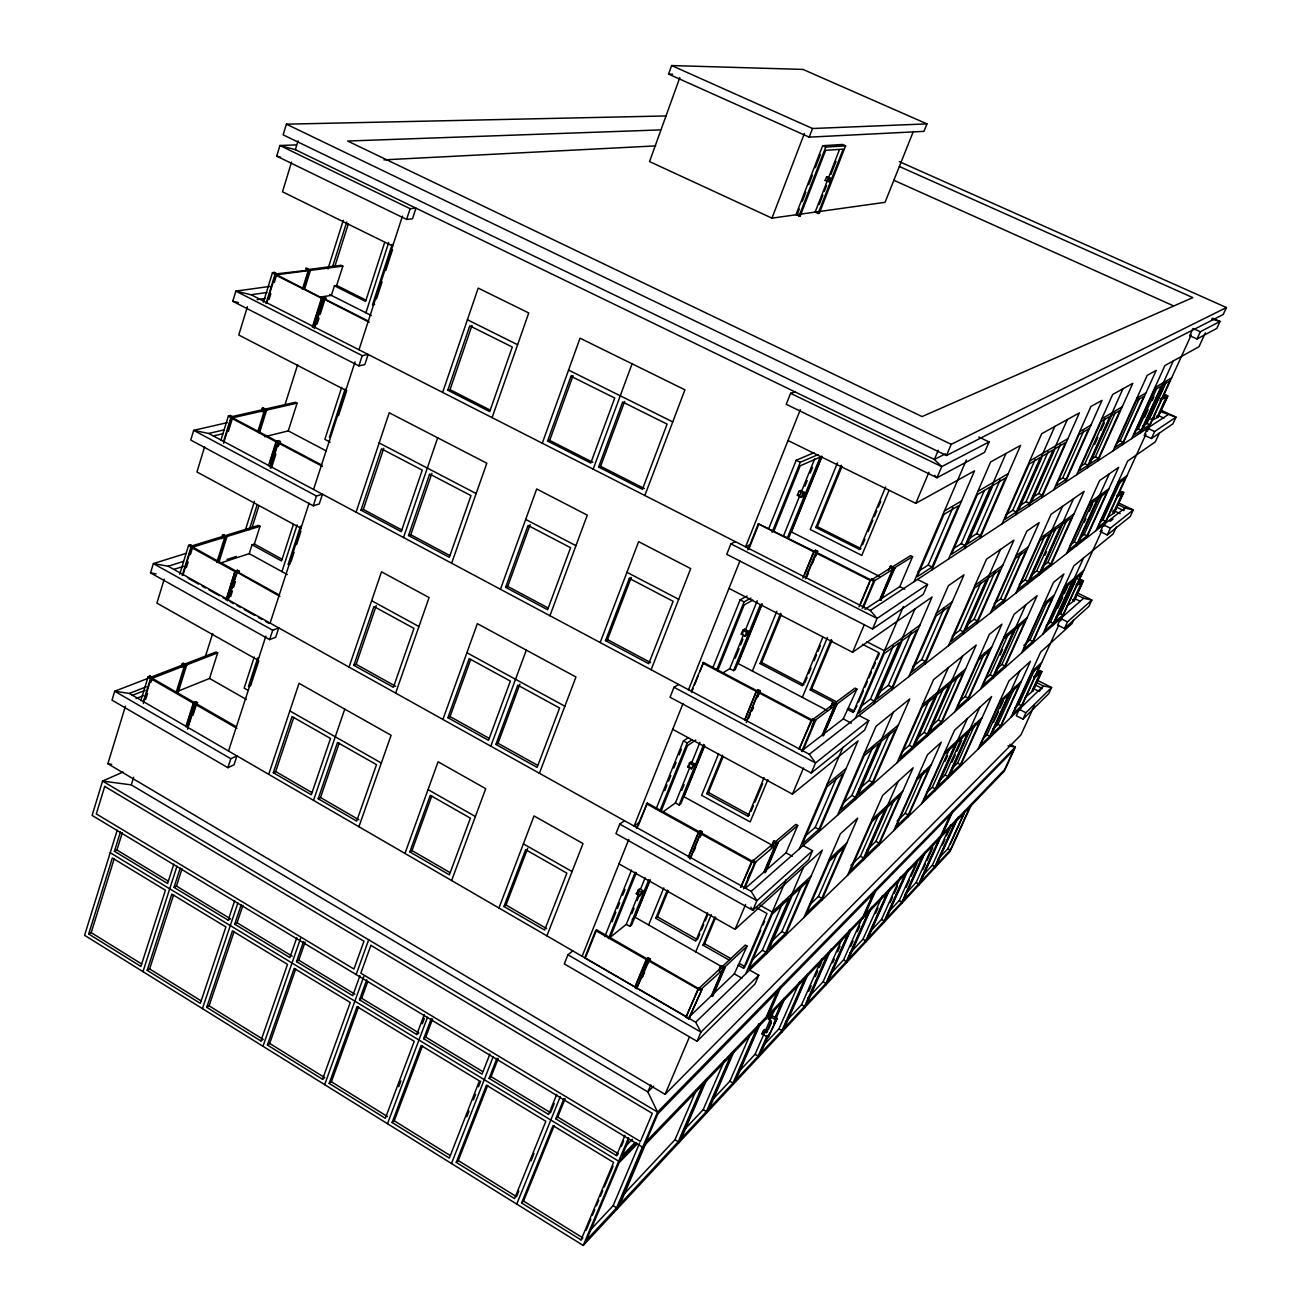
<?xml version="1.0" encoding="UTF-8"?>
<svg xmlns="http://www.w3.org/2000/svg" width="1311" height="1311" viewBox="0 0 1311 1311"><rect width="100%" height="100%" fill="white"/><g stroke="black" fill="none" stroke-linecap="round" stroke-linejoin="round"><path stroke-width="1.5" d="M747.86 549.883L758.282 523.81L813.918 551.931L815.573 550.21L817.654 551.259L815.426 556.667M815.295 556.225L817.654 551.259L815.999 552.98L870.422 580.511L871.635 578.97L874.798 580.576L863.343 607.649M624.511 820.735L619.742 824.095L615.957 833.616L752.809 910.293L756.889 900.69L751.17 891.365L168.169 566.237L153.354 563.583L272.704 630.247L278.751 627.903L275.703 637.228L269.64 639.621L150.536 572.891L153.354 563.583L186.457 553.242M735.356 541.656L730.899 543.836L726.736 554.307L872.585 629.001L877.075 618.448L870.324 610.467L251.056 294.746L235.849 291.124L362.213 355.642L368.145 354.445L364.802 364.638L358.886 365.884L232.768 301.284L235.849 291.124L270 286.388M794.876 391.825L790.599 393.3L786.223 404.296L937.004 477.745L941.724 466.634L934.382 459.456L295.352 149.683L279.931 145.505L410.13 208.695L415.964 208.154L412.473 218.822L406.623 219.412L276.703 156.14L279.931 145.505L296.22 144.898M666.332 115.942L286.388 124.168L283.16 134.853L946.476 455.507L1223.212 314.509L1226.424 307.544L899.346 161.614M1034.576 705.171L1020.925 734.947L665.087 1094.341L107.863 763.756L125.446 706.154M164.219 579.183L156.91 603.126L258.054 660.203M204.582 446.985L196.945 471.976L300.956 528.251M247.402 306.741L238.766 335.01L345.809 390.334M291.55 162.122L282.488 191.799L392.726 246.042M295.352 149.683L298.056 140.834M140.818 700.598L148.159 676.722L150.077 675.984L152.518 677.394L151.076 682.097M179.722 574.136L188.571 545.376L190.472 544.786L192.979 546.179L190.406 554.537M220.904 440.267L228.409 415.898L230.294 415.472L232.866 416.832L228.409 431.335M263.38 302.185L272.475 272.655L274.327 272.409L276.998 273.753L274.343 282.357M143.26 702.008L150.618 678.131L152.518 677.394M182.229 575.529L191.095 546.769L192.979 546.179M223.476 441.643L230.998 417.259L232.866 416.832M266.035 303.546L275.13 273.999L310.576 269.935L304.578 289.092M143.358 703.515L150.978 678.787L148.159 676.722M182.852 575.332L191.439 547.506L188.571 545.376M223.575 443.249L231.326 418.094L228.409 415.898M266.674 303.398L275.441 274.933L272.475 272.655M145.8 699.205L147.553 693.503M186.408 567.499L188.128 561.944M269.083 299.416L270.836 293.73M117.203 830.224L84.576 935.317L583.231 1245.45L950 851.576L971.893 803.528M123.087 771.999L102.569 781.077L92.098 815.409L642.652 1147.24L657.565 1112.089L647.847 1091.916L131.28 784.879L133.656 777.226M88.689 933.989L112.336 857.968L165.432 890.218L140.883 966.42L88.689 933.989L91.196 932.629L114.237 858.672M173.822 864.178L167.595 883.499L114.418 851.265L120.415 831.993M114.418 851.265L116.925 850.036L122.333 832.714M181.147 667.365L182.344 663.513L186.768 664.874L178.312 691.847L177.1 692.339L176.297 691.88L184.474 665.775L186.768 664.874M221.379 538.674L222.559 534.921L227.049 536.363L218.822 562.616M182.36 666.906L183.556 663.055L184.081 664.382L216.102 651.977L217.675 652.862L209.547 678.442L177.526 691.389L178.312 691.847M262.118 411.933L263.347 408.016L266.739 409.802L259.381 433.253M216.823 562.485L224.738 537.199L260.02 526.285L254.35 544.049L252.056 544.786L249.237 553.652L221.166 562.829M257.874 431.385L264.396 410.572L265.543 410.081L262.151 408.295L264.396 410.572L231.326 418.094L276.523 442.053L277.735 441.741L230.851 416.898L230.294 415.472M302.399 289.19L308.216 270.64L275.441 274.933L321.998 298.449L312.952 326.996M177.1 692.339L185.687 665.3L182.344 663.513L184.474 665.775L150.978 678.787L193.749 703.433L195.88 701.762L197.535 702.712L195.405 704.384L187.539 729.178M218.019 562.108L225.853 536.74M258.644 432.073L265.543 410.081M303.382 289.256L309.396 270.099L305.905 268.345L306.463 269.771M205.286 656.811L212.644 633.524M245.468 529.759L254.465 501.277M284.929 404.935L297.679 364.605M327.93 268.919L343.302 220.281M185.834 726.72L193.405 702.794L195.88 701.762M225.967 599.946L235.095 571.104L237.57 570.269L239.274 571.203L237.127 572.76L227.655 600.88L236.799 572.038L239.274 571.203M268.476 465.684L276.211 441.233L278.653 440.611L280.407 441.545L278.26 446.543M312.329 327.16L321.719 297.515L324.128 297.138L325.931 298.056L323.801 299.35L314.755 327.914M186.49 726.327L193.143 705.334M269.755 463.389L275.9 443.987M249.237 529.775L257.12 504.899M332.552 266.772L346.743 222.001M187.473 727.687L195.06 703.745L197.535 702.712M270.213 466.601L277.965 442.151L280.407 441.545M314.132 328.078L323.522 298.433L325.931 298.056M270.279 468.207L278.276 442.971L276.211 441.233L276.523 442.053M252.154 527.153L258.824 506.128M334.813 266.477L348.382 223.722M193.012 715.298L196.027 705.777M230.687 596.505L232.457 590.933M233.637 587.213L235.406 581.642M271.492 467.88L275.802 454.294M317.164 323.899L318.983 318.196M320.179 314.394L324.407 301.071M264.593 436.727L288.273 430.893L297.105 403.149L295.434 402.28L263.888 409.409L263.347 408.016L262.151 408.295M365.966 300.137L336.681 285.437L334.436 285.765L331.372 295.385L319.638 297.171M336.681 285.437L342.843 266.117L341.139 265.264L309.625 269.361M142.981 971.648L176.985 866.26M147.176 970.32L171.823 894.102L225.902 926.959L200.337 1003.357L147.176 970.32L149.618 968.911L173.658 894.692M174.002 887.383L176.444 886.072L230.539 918.847L228.163 920.207L174.002 887.383L180.246 868.046M176.444 886.072L182.065 868.701M293.369 524.515L281.57 560.944L252.056 544.786M384.565 242.797L365.589 301.415L334.436 285.765M254.252 656.991L244.157 688.111L247.648 690.11M281.947 571.612L297.105 524.892M341.712 387.351L324.849 439.349L330.143 442.135M365.9 312.788L388.711 242.486M257.743 657.893L248.451 686.522L250.712 685.555L258.775 660.793M300.563 526.137L288.092 564.517L290.337 563.746M329.405 437.415L345.104 389.072M392.153 244.338L372.471 304.873L374.684 304.513M228.524 751.006L265.887 636.114M270.115 623.086L309.134 503.08M313.558 489.462L355.052 361.869M358.985 349.775L402.444 216.118M290.96 561.829L294.09 552.242M296.581 544.589L300.94 531.184M338.533 415.603L346.71 390.498M376.519 298.842L382.058 281.849M385.745 270.508L392.497 249.745M227.885 767.705L230.818 758.741L236.914 755.89L233.997 764.821L227.885 767.705L112.009 700.14L114.712 691.225L182.868 664.857M269.64 639.621L272.704 630.247M313.263 505.8L316.459 496.017L322.457 494.214L319.261 503.965L313.263 505.8L190.75 440.054L193.684 430.352L227.327 422.617M358.886 365.884L362.213 355.642M406.623 219.412L410.13 208.695M268.706 774.342L299.039 683.326L391.104 735.274L358.919 826.717M356.084 512.175L389.22 412.768L486.823 463.225L451.639 563.222M273.294 772.72L292.058 716.56L330.536 738.47L311.297 794.761L273.294 772.72L275.687 771.556L293.779 717.412M361 510.192L381.485 448.837L422.24 470.141L401.232 531.643L361 510.192L363.327 509.438L401.74 529.923M363.327 509.438L383.795 448.198M228.163 920.207L234.653 900.837M202.435 1008.618L237.881 902.951M206.728 1007.34L232.424 930.908L287.502 964.372L260.873 1040.967L206.728 1007.34L209.104 1005.832L234.145 931.433M296.794 937.66L289.862 957.604L234.685 924.173L241.208 904.787M234.685 924.173L237.045 922.78L242.912 905.377M349.037 667.102L381.501 571.825L429.09 597.554L395.643 693.093M442.643 392.431L478.204 288.092L528.743 312.968L492.084 417.635M353.855 665.316L373.93 606.518L413.965 628.395L393.382 687.325L353.855 665.316L356.15 664.3L376.224 605.6M447.788 390.219L469.78 325.849L512.29 347.022L489.724 411.572L447.788 390.219L450.034 389.678L490.085 410.064M450.034 389.678L471.993 325.423M313.509 800.349L344.76 709.12M403.526 537.526L437.677 437.808M318.18 798.76L337.517 742.452L376.503 764.674L356.69 821.096L318.18 798.76L320.507 797.53L339.172 743.19M408.524 535.543L429.647 474.008L470.977 495.624L449.329 557.306L408.524 535.543L410.785 534.741L449.755 555.52M410.785 534.741L431.876 473.32M262.987 1046.276L300.563 938.447M267.395 1045.014L294.156 968.403L350.266 1002.489L322.522 1079.281L267.395 1045.014L269.689 1043.441L295.762 968.845M359.951 975.712L352.725 995.704L296.515 961.635L303.48 941.691M296.515 961.635L298.793 960.193L305.119 942.068M668.577 74.088L671.642 65.55L802.971 69.417L926.959 123.889L923.96 131.362L809.198 137.147L668.577 74.088L672.625 74.186M442.905 719.444L477.351 623.659L575.955 677L539.411 773.277M542.262 443.216L580.036 338.189L684.932 389.809L644.815 495.509M447.887 717.691L469.191 658.597L510.372 681.097L488.528 740.338L447.887 717.691L450.066 716.576L470.665 659.466M547.605 441.037L570.957 376.241L573.022 375.716L549.686 440.398L547.605 441.037L590.786 463.029L614.728 398.052L570.957 376.241M356.15 974.565L368.686 939.79M679.835 77.595L649.535 161.581L771.966 218.15L795.941 214.791L800.202 216.02L825.635 150.323L843.202 149.143L818.113 213.48L815.147 212.103L797.17 214.627L799.349 208.99M404.952 853.445L438.087 761.789L485.725 788.681L451.623 880.533M500.441 589.278L536.691 488.987L587.279 515.141L549.932 615.728M324.653 1084.639L363.803 976.531M409.802 851.888L430.287 795.318L470.37 818.162L449.378 874.83L409.802 851.888L411.998 850.56L431.778 795.957M505.62 587.344L528.038 525.449L570.58 547.703L547.605 609.73L505.62 587.344L507.734 586.427L530.136 524.646M329.176 1083.41L357.034 1006.602L414.227 1041.327L385.336 1118.316L329.176 1083.41L331.388 1081.755L358.542 1006.979M359.493 999.818L361.689 998.277L418.897 1032.937L416.783 1034.543L359.493 999.818L366.752 979.809M361.689 998.277L367.621 981.939M490.822 746.172L526.301 650.141M593.162 469.158L632.082 363.803M495.902 744.435L517.845 685.178L559.6 708.022L537.117 767.394L495.902 744.435L498 743.271L519.926 684.113M598.619 467.011L622.676 402.018L667.102 424.141L642.423 489.314L598.619 467.011L600.618 466.306L644.356 488.561M600.618 466.306L624.659 401.428M416.783 1034.543L424.305 1014.485M398.741 1086.59L400.855 1080.969M422.306 1023.825L424.354 1018.368M387.482 1123.707L427.517 1017.238M392.104 1122.511L421.126 1045.523L479.4 1080.919L449.345 1158.072L392.104 1122.511L394.234 1120.79L422.519 1045.768M489.888 1054.011L482.055 1074.119L423.682 1038.722L431.237 1018.663M423.682 1038.722L425.78 1037.116L432.646 1018.893M498.934 907.999L534.036 815.934L583.034 843.579L546.9 935.841M600.159 642.537L638.621 541.672L690.717 568.597L651.108 669.757M503.948 906.491L525.662 849.675L566.876 873.159L544.639 930.073L503.948 906.491L506.013 905.032L527.694 848.315M605.535 640.637L629.313 578.397L631.246 577.479L607.485 639.621L605.535 640.637L648.748 663.694L673.133 601.307L629.313 578.397M771.966 218.15L804.413 133.427M809.198 137.147L812.509 128.511L926.959 123.889M795.941 214.791L822.652 145.685L842.596 144.472L845.611 145.816L819.293 213.316L818.113 213.48M802.25 201.484L805.872 192.111M808.772 184.605L812.41 175.215M815.311 167.71L820.391 154.567M798.989 216.2L825.733 147.078L845.611 145.816M825.274 180.344L826.52 177.116L827.683 177.001L830.699 178.362L829.437 181.59L825.274 180.344L829.437 181.59M815.147 212.103L839.433 149.683M819.228 204.45L822.882 195.077M824.34 191.324L826.536 185.703M830.912 174.461L836.025 161.335M828.273 181.721L829.535 178.493L830.699 178.362M466.782 1116.808L468.977 1111.171M473.369 1099.896L475.565 1094.259M478.499 1086.737L480.695 1081.1M451.492 1163.529L493.165 1056.797M456.244 1162.365L486.43 1085.197L545.851 1121.282L514.567 1198.598L456.244 1162.365L458.276 1160.546L487.708 1085.361M556.765 1094.292L548.604 1114.448L489.101 1078.379L496.967 1058.272M489.101 1078.379L491.117 1076.675L498.262 1058.419M572.809 950.885L567.909 954.769L564.304 963.88L697.026 1041.278L755.038 983.938L758.79 975.253L749.63 970.042M678.639 684.457L674.001 687.259L670.052 697.239L811.263 773.015L864.654 730.08L868.751 720.591L859.033 715.495M582.117 956.293L628.788 839.351M683.064 703.401L634.098 826.077L638.785 822.718M688.521 689.75L739.928 560.944M800.316 409.704L745.566 546.867L749.941 544.688M913.062 132.182L885.04 202.32L816.311 211.94M648.453 962.553L650.01 958.783L648.109 957.702L647.29 959.013L596.603 929.843L595.653 930.597L584.755 957.849L633.41 986.085M636.507 828.388L647.306 803.037L699.5 831.928L700.336 830.633L702.286 831.698L700.008 837.237M691.438 691.028L703.515 662.497L757.397 691.012L758.25 689.717L760.249 690.782L758.004 696.239M585.722 957.079L596.603 929.843M638.211 825.799L647.306 803.037M691.585 692.339L693.077 688.603M694.568 684.866L698.304 675.542M699.795 671.822L703.515 662.497M748.86 549.112L758.413 525.219M604.813 936.529L631.509 870.111M656.123 808.871L683.424 740.912L688.439 737.569M712.791 667.84L740.109 599.848L747.008 596.03M768.836 528.333L796.187 460.276L814.049 452.672M612.024 921.748L615.842 912.243M617.366 908.457L619.661 902.755M622.709 895.167L625.003 889.464M664.726 790.631L667.004 784.978M668.512 781.225L670.79 775.571M673.821 768.033L676.083 762.379M679.114 754.857L681.392 749.204M608.484 938.643L635.229 872.208M659.892 810.952L687.259 742.993L692.257 739.633M716.675 669.905L744.058 601.896L750.941 598.062M772.097 532.266L800.267 462.291L818.048 454.638M610.336 937.136L636.343 872.585M660.924 811.558L687.488 745.631L695.78 740.043M717.641 670.757L744.156 604.961L752.809 600.094M773.736 531.512L800.218 465.782L820.178 457.113L787.387 537.952L783.47 535.986L814.655 458.916M636.277 893.709L639.489 888.776L643.111 890.824L639.899 895.757L636.277 893.709L638.047 892.316M687.603 766.771L690.815 761.871L694.551 763.903L691.323 768.803L687.603 766.771L689.324 765.575M741.239 634.114L742.813 630.23L744.468 629.247L748.302 631.263L746.729 635.13L745.074 636.114L741.239 634.114L742.895 633.131M797.35 495.296L799.005 491.232L800.595 490.494L804.561 492.477L802.906 496.525L801.316 497.279L797.35 495.296L798.956 494.558M743.419 631.836L744.468 629.247M609.664 937.742L626.297 924.337L639.112 892.66M640.62 888.94L645.143 877.764M662.825 812.05L675.427 802.938L689.996 766.951M691.52 763.166L699.959 742.337M723.23 672.707L729.785 668.626L743.534 634.688M745.058 630.919L757.266 600.733M518.812 1191.06L516.518 1196.714L458.276 1160.546M531.004 1160.923L534.052 1153.385M554.242 1103.534L550.538 1112.678L491.117 1076.675M631.82 913.62L634.082 908.064M637.097 900.624L639.342 895.052M681.736 790.353L684.047 784.683M735.274 658.171L739.093 648.732M740.617 644.963L742.911 639.309M804.905 486.184L807.199 480.531M810.247 473.009L812.541 467.355M639.899 895.757L643.111 890.824M691.323 768.803L694.551 763.903M745.074 636.114L746.647 632.23L748.302 631.263M801.316 497.279L802.971 493.215L804.561 492.477M516.731 1204.088L560.338 1096.537M626.297 924.337L629.886 926.385L648.765 879.812M675.427 802.938L679.114 804.97L703.696 744.353M729.785 668.626L733.586 670.642L760.364 604.617M649.732 880.386L631.64 924.96L629.886 926.385M704.613 745.123L680.835 803.725L679.114 804.97M762.035 603.568L735.242 669.593L733.586 670.642M821.85 456.113L788.993 537.149L787.387 537.952M632.279 919.503L635.098 917.241L650.256 879.845M704.531 746.123L683.981 796.744L773.408 845.89M761.822 604.928L738.044 663.497L827.126 710.431M821.882 456.884L791.434 531.955L879.763 576.512M521.598 1202.974L553.013 1125.625L613.597 1162.415L581.052 1239.911L521.598 1202.974L523.548 1201.073L554.16 1125.723M555.782 1118.807L557.699 1117.021L618.284 1153.713L616.465 1155.581L555.782 1118.807L563.976 1098.634M557.699 1117.021L565.139 1098.716M648.634 924.976L663.792 887.891M718.608 753.759L701.614 795.335L750.154 821.931L767.885 779.603M752.399 671.068L776.833 611.287M837.467 462.914L810.264 529.497L861.802 555.405L888.989 490.478M707.563 912.817L695.748 941.069L655.762 918.306L667.315 890.12M706.793 793.712L708.448 792.5L749.548 814.983L747.942 816.245L706.793 793.712L722.574 755.152M822.734 637.375L802.479 685.833L760.069 663.563L780.635 613.351M815.803 527.481L817.327 526.694L860.966 548.604L859.508 549.44L815.803 527.481L841.285 465.225M655.762 918.306L657.483 916.897L668.249 890.628M708.448 792.5L723.197 756.496M760.069 663.563L761.675 662.547L781.454 614.285M817.327 526.694L842.023 466.421M688.717 855.968L698.566 831.993L700.336 830.633M744.566 720.001L756.529 690.864L758.25 689.717M802.84 578.135L813.934 551.112M635.147 987.101L647.29 959.013M688.357 857.591L697.878 834.386M745.025 719.657L756.529 690.864L758.561 692.634L746.254 722.59M804.823 574.071L813.164 553.783M636.572 988.592L648.175 960.357L650.01 958.783L636.572 988.592L634.688 987.511L646.29 959.275L648.109 957.702M689.897 858.902L700.516 833.075L702.286 831.698L699.976 836.565M746.565 721.066L758.545 691.929L760.249 690.782L757.102 697.681M805.642 577.381L816.016 552.16L758.282 523.81M690.291 858.672L700.566 833.681L698.616 832.616L699.5 831.928M805.364 578.823L816.802 552.537L873.65 581.297L894.921 568.04L890.808 565.975L888.481 570.154M642.439 976.466L643.93 972.828M694.125 850.823L695.584 847.267M748.647 718.248L750.187 714.511M751.727 710.775L753.268 707.039M806.953 576.496L808.461 572.809M812.263 563.599L813.77 559.912M642.275 977.58L644.602 971.943M752.022 710.791L753.514 707.153M747.942 816.245L764.1 777.603M859.508 549.44L885.597 487.004M699.763 933.973L697.403 939.61L657.483 916.897M701.336 930.204L703.696 924.566M705.269 920.814L707.629 915.16M751.072 811.296L753.383 805.79M754.923 802.119L762.609 783.749M804.79 682.9L807.117 677.328M808.674 673.608L811.017 668.02M814.131 660.58L816.458 654.992M818.015 651.272L820.358 645.7M862.54 544.819L864.916 539.149M868.079 531.594L872.815 520.27M874.388 516.501L876.764 510.831M878.337 507.046L880.713 501.392M695.731 951.835L711.299 914.685M802.332 697.37L827.438 637.425M729.211 960.111L703.007 945.198L714.872 916.946M836.565 703.745L810.165 689.881L831.289 639.522M703.007 945.198L704.646 943.723L715.708 917.389M810.165 689.881L811.689 688.799L832.01 640.407M616.465 1155.581L624.954 1135.375M586.083 1230.373L590.835 1219.05M592.425 1215.281L594.801 1209.611M596.39 1205.841L598.766 1200.171M600.356 1196.402L602.732 1190.749M604.322 1186.963L613.04 1166.216M621.365 1146.371L623.675 1140.881M583.231 1245.45L628.592 1137.653M650.813 1084.869L647.847 1091.916L653.648 1086.163M628.887 1139.423L621.938 1155.925L634.606 1142.897M740.682 887.236L752.875 860.278L755.841 861.917L744.91 887.776M798.989 749.073L812.541 718.952L815.606 720.575L802.496 751.58L801.48 751.039L822.112 735.176L834.583 705.81L836.762 704.794L832.78 702.696L830.486 706.826M859.033 606.796L870.471 579.691M741.059 886.99L751.613 861.36L754.579 862.999L777.98 843.022L774.113 840.892L771.015 847.004M799.431 748.712L811.329 719.854L814.393 721.476L815.606 720.575L814.147 721.034L811.771 726.671M860.262 604.568L869.635 582.363M699.091 987.691L685.833 1017.205L688.701 1018.86L701.975 989.346L699.091 987.691L698.697 988.609L649.174 960.094M752.875 860.278L752.465 861.229L701.451 833.009L700.566 833.681L751.629 861.95L773.883 843.055L775.817 844.104L763.92 872.11L745.451 888.235M812.541 718.952L812.115 719.952L759.413 692.077L758.561 692.634L811.312 720.558L832.583 704.761L834.583 705.81L814.147 721.034M871.192 580.036L871.635 578.97M747.647 878.419L749.925 873.044M688.701 1018.86L701.975 989.346L700.615 989.707L724.934 967.78L721.181 965.633L718.772 970.107M743.632 888.891L754.579 862.999M802.037 750.695L814.393 721.476M862.179 608.402L873.65 581.297M589.77 1230.603L613.122 1205.694L639.653 1142.995M637.392 1143.847L619.071 1162.759L586.476 1240.14L616.612 1207.841L642.423 1146.978M665.087 1094.341L689.455 1036.903M619.005 863.883L735.061 929.368L745.615 904.475M672.707 729.342L792.434 794.105L803.496 768.017M728.982 588.377L852.592 652.272L864.31 624.659M788.009 440.512L915.75 503.358L928.925 472.321M938.299 450.214L934.382 459.456L945.329 453.901M616.989 1209.201L643.898 1145.781M719.608 969.321L721.181 965.633L721.738 967.076L745.271 945.067L747.106 946.116L734.291 973.844L712.217 994.934L713.151 995.475L724.934 967.78L723.606 968.141L712.217 994.934M771.818 846.316L774.113 840.892L774.686 842.367L795.826 824.406L797.727 825.438L786.01 852.822L764.723 871.405L765.69 871.946L777.98 843.022L776.62 843.432L764.723 871.405M830.502 708.038L832.78 702.696L833.354 704.204L855.001 688.128L856.952 689.144L843.252 718.92L824.455 733.373M646.503 1141.881L620.087 1204.104L678.262 1141.734L703.663 1082.706M719.378 971.418L720.345 966.42L724.098 968.567L712.315 996.278L711.381 995.737L690.455 1015.714M772.294 846.775L773.883 843.055L773.31 841.58L777.177 843.71L764.887 872.651L763.92 872.11M711.381 995.737L722.787 968.927L720.903 967.846L697.829 989.428L686.276 1016.779L637.031 988.199M879.665 599.717L892.725 569.007L890.071 566.418L894.2 568.482L880.697 600.241L879.665 599.717L864.916 609.336M823.669 732.734L835.353 705.252L856.952 689.144M881.172 597.439L893.447 568.548L912.603 556.634L910.588 555.618L891.398 567.516L890.808 565.975M822.112 735.176L823.111 735.7L836.008 705.367L832.01 703.253L832.583 704.761M823.111 735.7L836.762 704.794L835.353 705.252M880.697 600.241L894.921 568.04L893.447 568.548M697.026 1041.278L700.926 1032.118L758.79 975.253M811.263 773.015L815.54 762.969L868.751 720.591M946.476 455.507L951.229 444.331L1226.424 307.544M881.434 599.766L880.402 599.242L899.788 586.607L912.603 556.634M738.027 965.125L743.534 968.255L766.984 913.538L756.267 907.54M847.316 709.382L853.166 712.447L878.78 652.649L862.441 644.242M745.893 964.912L760.724 930.318M763.068 924.845L764.641 921.207M853.166 712.447L857.017 705.728M858.607 702.008L863.408 690.815M865.014 687.079L867.407 681.474M869.013 677.754L871.405 672.15M873.011 668.413L875.404 662.825M877.01 659.089L879.402 653.501M745.697 973.844L786.108 879.73M799.349 848.905L842.957 747.352M855.411 718.313L903.426 606.518M914.078 581.691L966.305 460.046M623.561 1194.567L674.952 1139.751L696.338 1089.949M678.492 1143.159L704.892 1081.804M706.695 1079.559L681.359 1138.423L706.432 1111.531L731.243 1054.257M752.301 959.865L762.346 950.213L783.093 902.034M804.675 836.598L815.229 827.388L836.156 778.767M860.95 706.449L870.438 699.124L893.315 645.995M918.159 571.547L928.155 565.074L952.95 507.472M765.952 952.261L789.14 898.494L772.245 914.177L748.778 968.829L765.952 952.261L762.346 950.213M818.933 829.404L843.137 773.293L826.962 786.829L802.43 843.923L818.933 829.404L815.229 827.388M874.273 701.123L899.559 642.488L884.155 653.665L858.508 713.381L874.273 701.123L870.438 699.124M932.088 567.04L958.554 505.718L944.018 514.289L917.159 576.807L932.088 567.04L928.155 565.074M765.985 954.228L803.512 867.259M818.851 831.715L858.017 740.912L792.434 794.105M874.044 703.794L914.98 608.91M931.728 570.105L974.532 470.846L915.75 503.358M803.135 845.562L812.558 850.724L808.641 859.803L752.809 910.293L750.908 907.163M917.503 579.446L927.516 584.477L923.239 594.407L872.585 629.001M978.727 436.989L989.068 441.938L984.577 452.344L937.004 477.745L934.563 475.319M683.637 1130.492L703.204 1109.63L724.77 1059.73M770.868 942.052L781.864 931.515L801.513 886.056M879.271 692.339L888.334 685.342L911.555 631.64M706.58 1112.99L733.16 1051.619M734.094 1051.275L709.333 1108.418L733.013 1083.033L758.856 1023.727M785.387 933.498L808.248 880.763L792.106 895.741L768.967 949.344L785.387 933.498L781.864 931.515M892.07 687.292L916.963 629.87L902.263 640.522L877.026 698.976L892.07 687.292L888.334 685.342M785.387 935.464L822.374 850.134L735.061 929.368M837.483 815.278L876.043 726.294L909.768 698.943L872.356 784.535M891.808 689.914L932.088 597.013L852.592 652.272M948.541 559.043L990.624 461.964L1020.597 445.379L979.94 538.395M844.317 802.004L851.888 795.384L872.897 747.041M954.424 548.064L961.258 543.639L984.364 490.445M713.102 1099.06L729.866 1081.182L750.007 1034.854M855.46 797.301L878.944 743.37L864.162 755.726L840.384 810.559L855.46 797.301L851.888 795.384M965.043 545.507L990.592 486.791L977.383 494.591L951.442 554.389L965.043 545.507L961.258 543.639M803.954 917.52L840.4 833.763L857.689 818.097L821.751 900.313M855.296 799.579L893.283 712.315M908.802 676.673L948.41 585.656L964.027 574.808L925.042 664.005M964.601 548.473L1005.963 453.475M733.111 1084.492L759.053 1024.94M760.741 1022.777L735.766 1080.084L758.151 1056.092L767.115 1035.608M810.182 904.361L818.425 896.462L838.221 851.085M858.902 789.271L869.046 780.422L889.743 732.98M912.554 666.676L921.764 659.58L944.215 608.124M968.55 538.919L976.711 533.643L1000.162 479.875M766.165 1018.794L779.93 987.249M766.296 1032.707L771.409 1021.023L768.295 1019.221L769.573 1016.287L770.868 1014.943L777.112 1018.516L768.131 1037.427L761.904 1033.838L764.493 1029.545L767.59 1031.331L766.296 1032.707L763.182 1030.921M764.493 1029.545L761.904 1033.838M769.59 1017.86L770.868 1014.943M821.833 898.346L844.038 847.512L829.257 861.261L806.773 912.882L821.833 898.346L818.425 896.462M872.552 782.29L895.675 729.375L881.533 741.19L858.115 794.974L872.552 782.29L869.046 780.422M925.369 661.432L949.459 606.288L936.038 616.023L911.62 672.101L925.369 661.432L921.764 659.58M980.415 535.462L1005.537 477.974L992.919 485.431L967.42 543.95L980.415 535.462L976.711 533.643M739.224 1071.202L755.07 1054.306L774.604 1009.634M768.328 1029.676L771.245 1022.99M774.457 1018.86L782.601 1000.244M758.2 1057.567L767.181 1037.05M775.358 1018.385L784.339 997.868M769.704 1032.871L760.757 1053.29L781.946 1030.561L805.02 978.153M773.769 1023.58L785.158 997.589M768.131 1037.427L777.112 1018.516M763.002 1045.85L778.947 1028.84L799.513 982.054M847.463 875.437L882.647 795.449L913.128 767.787L878.911 845.021M896.986 762.822L933.547 679.655L976.22 645.045L941.216 723.819M948.476 645.717L986.527 559.174L1013.927 540.116L977.039 623.43M1002.063 523.843L1041.688 433.712L1079.363 412.883L1041.622 497.836M781.946 1032.052L807.494 974.04M807.445 975.646L784.42 1027.922L804.528 1006.373L828.011 953.277M850.888 865.342L860.426 856.198L878.534 815.098M902.017 751.645L909.26 745.32L929.843 698.583M952.278 636.064L960.013 630.099L980.661 583.248M1006.111 514.6L1012.797 510.29L1035.248 459.325M863.67 857.984L885.122 809.379L871.799 821.751L850.102 871.078L863.67 857.984L860.426 856.198M912.603 747.073L934.874 696.6L922.174 707.219L899.625 758.495L912.603 747.073L909.26 745.32M963.438 631.836L986.593 579.347L974.565 588.082L951.114 641.423L963.438 631.836L960.013 630.099M1016.32 511.995L1040.41 457.375L1029.119 464.045L1004.685 519.598L1016.32 511.995L1012.797 510.29M863.507 859.918L898.182 781.34M912.325 749.302L948.361 667.643M963.061 634.344L1000.522 549.44M1015.796 514.813L1054.781 426.468M785.453 1021.908L801.578 1004.701L821.8 958.931M808.772 991.231L811.198 985.757M815.229 976.629L817.654 971.156M819.26 967.502L821.686 962.012M867.194 849.725L875.912 841.351L893.774 800.939M917.126 738.47L924.075 732.39L943.559 688.324M966.649 624.986L974.089 619.251L995.229 571.432M1021.253 504.801L1026.054 501.703L1048.095 451.853M804.479 1007.864L828.781 952.95M831.108 949.066L806.855 1003.865L825.946 983.397L849.708 929.909M879.124 843.088L900.264 795.318L887.465 807.199L866.063 855.673L879.124 843.088L875.912 841.351M927.352 734.111L949.311 684.522L937.119 694.732L914.898 745.074L927.352 734.111L924.075 732.39M977.449 620.955L1000.26 569.449L988.723 577.807L965.617 630.149L977.449 620.955L974.089 619.251M1029.512 503.375L1053.225 449.82L1042.392 456.212L1018.368 510.667L1029.512 503.375L1026.054 501.703M927.057 736.307L962.569 656.123M1028.971 506.144L1067.334 419.536M930.794 726.523L938.315 719.968L957.522 676.673M1032.626 497.443L1038.771 493.46L1060.468 444.56M808.035 997.818L823.079 981.775L841.891 939.364M832.665 962.831L834.288 959.16M837.565 951.802L840.007 946.28M941.544 721.64L963.175 672.936L951.458 682.736L929.565 732.177L941.544 721.64L938.315 719.968M1042.163 495.099L1065.499 442.561L1055.126 448.69L1031.478 502.097L1042.163 495.099L1038.771 493.46M893.741 830.682L927.483 754.759L941.282 742.223L908.015 816.884M990.477 612.942L1026.808 531.168L1039.181 522.581L1003.39 602.88M825.864 984.889L850.397 929.696M851.068 929.499L828.175 981.005L846.332 961.537L868.734 911.325M897.085 821.063L905.164 813.312L924.058 770.835M994.328 603.666L1000.588 598.832L1021.04 552.865M830.912 973.417L843.53 959.963L862.589 917.192M908.261 814.967L928.827 768.787L916.995 779.783L896.183 826.618L908.261 814.967L905.164 813.312M1003.833 600.454L1025.972 550.8L1015.32 558.519L992.919 608.943L1003.833 600.454L1000.588 598.832M862.818 918.29L875.568 889.694M954.834 711.824L989.33 634.409L1001.965 624.167L967.944 700.254M1053.765 489.855L1090.916 406.492L1102.01 400.363L1065.433 482.186M850.61 946.575L853.084 941.003M857.23 931.728L859.705 926.156M846.218 963.044L869.34 911.211M959.619 701.369L965.191 696.518L984.577 653.075M1057.78 481.17L1062.729 477.958L1083.705 430.975M871.635 907.31L848.446 959.275L865.735 940.741L887.76 891.562M968.305 698.107L989.346 651.059L978.498 660.121L957.21 707.858L968.305 698.107L965.191 696.518M1066.007 479.515L1088.622 428.926L1079.051 434.564L1056.125 485.971L1066.007 479.515L1062.729 477.958M921.748 803.594L954.588 730.161L991.657 696.518L960.094 766.509M1015.812 593.195L1051.078 514.305L1084.148 491.33L1050.39 566.221M849.643 953.441L862.982 939.217L882.532 895.495M875.584 913.439L878.026 907.982M926.664 792.696L932.301 787.305L948.967 750.072M1019.303 584.411L1025.104 579.937L1044.916 535.707M945.1 761.265L947.591 755.693M865.588 942.232L888.973 890.038M890.546 887.694L867.751 938.578L884.22 920.912L905.737 873.06M935.284 788.894L955.309 744.206L944.33 754.399L924.075 799.71L935.284 788.894L932.301 787.305M1028.25 581.494L1049.734 533.561L1039.885 540.706L1018.123 589.344L1028.25 581.494L1025.104 579.937M934.989 790.795L967.387 718.526M980.579 689.127L1014.108 614.318L1037.116 595.669L1004.488 668.036M1027.758 583.854L1062.516 506.357M1076.659 474.795L1112.678 394.464L1132.819 383.32L1097.881 460.849M939.708 780.192L945.133 774.998L962.405 736.52M985.692 678.623L990.133 674.755L1008.11 634.704M1031.101 575.332L1036.69 571.006L1055.388 529.349M1080.313 466.569L1084.902 463.602L1105.189 418.422M951.983 762.199L955.26 754.874M956.899 751.219L961.832 740.256M1000.113 655.008L1002.554 649.551M1044.916 555.225L1046.539 551.62M1094.619 444.527L1097.848 437.317M1101.093 430.106L1104.321 422.896M870.52 931.187L881.533 919.437L900.542 877.108M890.054 902.689L892.529 897.183M894.184 893.512L897.478 886.154M948.082 776.554L967.846 732.57L957.259 742.403L937.267 786.977L948.082 776.554L945.133 774.998M993.148 676.279L1013.6 630.788L1003.538 639.194L982.84 685.342L993.148 676.279L990.133 674.755M1039.77 572.53L1060.943 525.416L1051.471 532.299L1030.036 580.101L1039.77 572.53L1036.69 571.006M1088.064 465.11L1109.991 416.292L1101.142 421.536L1078.92 471.075L1088.064 465.11L1084.902 463.602M947.771 778.439L979.743 707.317M992.738 678.393L1025.825 604.813M1039.279 574.874L1073.529 498.704M1087.458 467.699L1122.937 388.777M884.056 922.42L907.048 871.258M908.441 869.275L886.154 918.847L901.87 902.001L923.714 853.592M952.294 768.131L957.538 763.117L975.384 723.426M997.655 668.184L1001.932 664.448L1019.565 625.281M1043.146 566.041L1047.85 562.403L1067.039 519.795M1089.474 460.636L1095.373 456.818L1115.3 412.572M888.727 911.768L899.231 900.559L917.7 859.59M960.422 764.641L979.94 721.345L969.714 730.833L949.983 774.703L960.422 764.641L957.538 763.117M1004.898 665.955L1025.071 621.185L1015.37 629.296L994.967 674.69L1004.898 665.955L1001.932 664.448M1050.881 563.894L1071.759 517.583L1062.615 524.203L1041.491 571.203L1050.881 563.894L1047.85 562.403M1098.487 458.293L1120.086 410.343L1111.564 415.374L1089.67 464.045L1098.487 458.293L1095.373 456.818M906.098 887.449L909.457 880.009M911.129 876.289L916.995 863.293M901.673 903.492L924.124 853.723M925.517 851.724L903.705 900.034L918.732 883.925L940.216 836.467M905.18 894.2L916.143 882.516L933.481 844.186M922.846 869.717L925.32 864.244M926.959 860.606L932.727 847.856M978.088 749.122L1009.028 680.753L1030.479 661.285L1000.326 727.621M1021.597 652.96L1053.552 582.33L1063.877 573.956L1032.347 643.488M1066.548 553.603L1099.585 480.58L1118.644 467.339L1086.508 538.034M1113.023 450.886L1147.191 375.372L1156.204 370.39L1122.527 444.642M918.503 885.417L941.265 835.14M952.343 811.345L920.486 882.041L934.841 866.637L955.85 820.391M982.857 738.847L986.97 734.897L1003.374 698.681M1023.858 645.323L1029.938 640.014L1047.8 600.585M1070.005 545.343L1074.315 542.017L1093.603 499.442M1116.939 442.856L1120.168 440.775L1139.308 398.528M993.574 722.427L998.49 711.594M1000.129 707.973L1003.407 700.746M1084.213 522.384L1085.885 518.681M1089.228 511.29L1092.571 503.916M989.756 736.34L1008.634 694.683L999.277 703.384L980.186 745.566L989.756 736.34L986.97 734.897M1032.789 641.44L1052.291 598.422L1043.409 605.846L1023.694 649.437L1032.789 641.44L1029.938 640.014M1077.232 543.426L1097.373 498.999L1089.031 505.046L1068.645 550.112L1077.232 543.426L1074.315 542.017M1123.15 442.168L1143.979 396.233L1136.195 400.838L1115.104 447.428L1123.15 442.168L1120.168 440.775M989.395 738.191L1019.925 670.855M1076.692 545.687L1109.286 473.845M921.83 876.453L932.318 865.276L950.77 824.57M942.38 845.021L944.887 839.482M946.558 835.779L949.918 828.405M992.64 729.457L997.95 724.36L1014.894 687.062M1080.002 537.625L1084.181 534.429L1102.371 494.345M934.596 868.128L956.997 818.818M958.341 816.835L936.529 864.85L950.278 850.102L970.943 804.725M1000.703 725.786L1019.352 684.752L1010.289 693.158L991.444 734.717L1000.703 725.786L997.95 724.36M1087.032 535.806L1106.91 492.084L1098.847 497.934L1078.74 542.262L1087.032 535.806L1084.181 534.429M1042.737 634.327L1073.856 565.86L1113.055 534.069L1116.3 526.973M1131.704 438.611L1164.905 365.572L1198.975 346.743L1205.317 332.896M1046.211 625.806L1050.488 622.086L1066.99 585.82M1135.293 430.975L1138.309 429.025L1156.843 388.285M965.125 810.657L947.787 848.774L950.278 850.102M950.246 844.284L964.273 813.459M1057.764 608.107L1062.697 597.242M1064.352 593.621L1067.629 586.394M1144.683 417.078L1148.059 409.688M1152.254 400.461L1153.942 396.758M1053.241 623.462L1072.251 581.74L1063.958 588.688L1044.736 630.935L1053.241 623.462L1050.488 622.086M1141.193 430.369L1161.448 385.926L1154.188 390.203L1133.704 435.268L1141.193 430.369L1138.309 429.025M1010.896 717.379L1040.688 652.026L1071.988 623.61L1073.562 620.169M1052.782 625.462L1083.492 558.044M1095.98 530.644L1127.673 461.062L1155.352 441.823L1159.563 432.663M1140.57 432.777L1173.296 360.935M1014.534 708.481L1018.876 704.302L1034.576 669.888M1076.544 577.823L1060.255 613.548L1062.975 614.908L1081.739 573.808L1073.709 580.527L1054.749 622.135L1062.975 614.908M1099.798 522.384L1102.928 519.975L1120.561 481.284M1166.036 381.534L1146.928 423.453L1149.763 424.764L1169.74 381.026L1162.726 385.172L1142.52 429.5L1149.763 424.764M1061.795 611.123L1075.626 580.789M1149.239 419.389L1165.004 384.811M1117.677 504.489L1125.002 507.996L1133.278 509.963L1130.279 516.485L1107.271 534.986L1100.322 531.627L1103.42 524.842L1110.384 528.186L1133.278 509.963L1118.775 503.014M1160.301 411.523L1176 417.144L1172.903 423.863L1151.419 438.53L1144.323 435.203L1147.518 428.205L1154.63 431.516L1176 417.144L1161.185 410.261M1211.675 319.032L1220.017 321.457L1216.821 328.389L1196.992 338.975L1189.732 335.698L1193.043 328.471L1200.302 331.749L1220.017 321.457L1212.593 318.131M1021.548 705.679L1039.738 665.808L1031.265 673.69L1012.879 714.036L1021.548 705.679L1018.876 704.302M1105.697 521.319L1125.051 478.925L1117.513 484.398L1097.946 527.333L1105.697 521.319L1102.928 519.975M1019.991 710.021L1058.698 625.232M1060.697 620.824L1102.059 530.267L1100.322 531.627M1103.911 526.203L1145.945 434.121L1144.323 435.203M1147.223 431.335L1191.24 334.928L1189.732 335.698M1037.46 675.444L1039.984 670.593L1041.917 671.576L1033.134 690.766L1025.071 697.55M1079.068 584.345L1081.46 579.79L1083.443 580.757L1074.397 600.553L1067.138 605.961M1121.347 491.822L1122.396 493.116C1126.362 492.199 1118.037 490.658 1123.363 492.772L1114.039 513.158L1107.615 517.271M1165.413 395.348L1166.479 396.659C1170.444 395.824 1162.038 394.234 1167.478 396.299L1157.859 417.324L1152.353 420.126M1031.954 690.963L1040.442 672.379L1041.917 671.576M1073.217 600.667L1081.985 581.51L1083.443 580.757M1113.367 512.83L1122.396 493.116L1116.71 497.361M1157.187 416.996L1166.479 396.659L1160.137 400.576M1032.593 691.29L1041.376 672.084L1039.443 671.101M1073.889 600.995L1082.935 581.199L1080.952 580.232M1114.039 513.158L1123.838 492.412M1157.859 417.324L1167.921 396.02M1025.89 712.758L1019.221 709.349L1016.304 715.724L1022.973 719.149L1025.89 712.758L1051.586 687.521L1037.067 680.147M1067.482 621.889L1060.681 618.497L1057.666 625.085L1064.466 628.477L1067.482 621.889L1091.834 600.045L1077.331 592.883M1107.271 534.986L1110.384 528.186M1151.419 438.53L1154.63 431.516M1196.992 338.975L1200.302 331.749M1039.459 691.143L1043.376 685.981L1051.586 687.521L1048.751 693.666L1022.973 719.149M1039.984 670.593L1033.707 676.837M1076.134 584.69L1081.46 579.79M1121.823 491.461L1116.775 495.656M1165.872 395.07L1160.333 398.954M815.573 550.21L813.918 551.931M227.049 536.363L222.559 534.921L224.738 537.199L191.439 547.506L235.423 571.825L237.57 570.269M323.211 298.252L324.128 297.138M581.052 1239.911L582.903 1237.928L523.548 1201.073M938.135 859.066L948.59 847.906M642.652 1147.24L1004.324 771.147L1015.37 747.073L1009.929 744.255M636.622 1142.75L618.677 1161.218L110.222 852.707M625.347 1146.502L632.41 1139.275M567.909 954.769L700.926 1032.118L695.682 1022.219L1043.376 685.981L1036.1 682.277M712.315 996.278L713.151 995.475M743.534 968.255L745.107 966.748L739.617 963.618M1033.642 678.787L1040.442 672.379L1039.148 671.724M723.606 968.141L747.106 946.116M811.165 876.01L772.228 912.046L760.118 905.278M829.355 859.147L846.791 843.006M871.979 819.67L902.771 791.172M917.258 777.734L931.22 764.821M944.641 752.383L982.103 717.691M999.67 701.434L1021.367 681.343M1031.675 671.773L1041.671 662.53M1064.466 628.477L1088.917 606.37L1091.834 600.045L1083.591 598.308L1076.249 594.686M812.558 850.724L756.889 900.69L619.742 824.095M751.17 891.365L1083.591 598.308M1056.125 617.153L1060.992 612.909M1075.97 586.623L1081.985 581.51L1080.657 580.871M776.62 843.432L797.727 825.438M827.077 784.339L846.136 768.443M864.359 753.268L898.428 724.885M922.469 704.843L965.617 668.905M978.891 657.843L991.657 647.208M1003.964 636.949L1027.234 617.563M1043.884 603.683L1054.339 594.981M1064.45 586.558L1083.656 570.547M1110.04 521.401L1113.088 519.009M316.459 496.017L193.684 430.352L208.711 433.466L809.329 754.267L1125.002 507.996L1123.806 510.618L1116.579 507.144M322.522 1079.281L324.751 1077.642L269.689 1043.441M919.863 625.2L884.417 650.78L866.669 641.653M936.398 613.253L952.212 601.847M974.991 585.394L1002.751 565.352M1015.812 555.946L1028.348 546.884M1040.393 538.182L1073.922 513.978M1089.588 502.67L1108.926 488.724M1118.103 482.104L1126.968 475.696M260.873 1040.967L263.167 1039.41L209.104 1005.832M927.516 584.477L877.075 618.448L730.899 543.836M757.397 691.012L756.545 691.569L702.63 663.038M870.324 610.467L1167.691 414.948M1142.553 426.272L1147.584 423.027M1150.96 419.487L1154.188 417.406M870.422 580.511L890.661 567.958M944.428 510.995L961.553 500.966M977.859 491.412L1008.274 473.582M1029.676 461.03L1067.924 438.611M1079.658 431.745L1090.932 425.125M1101.781 418.783L1122.249 406.787M1136.85 398.216L1146.011 392.841M1154.86 387.663L1171.657 377.83M989.068 441.938L941.724 466.634L790.599 393.3M266.739 409.802L265.592 410.31L297.105 403.149M136.065 698.55L143.62 695.551M132.018 695.502L145.21 690.291M230.818 758.741L114.712 691.225L129.33 693.437L146.324 686.767M185.556 665.349L217.675 652.862M227.016 559.469L236.39 556.421M174.166 569.318L183.786 566.237M168.169 566.237L183.556 561.354M190.472 544.786L191.013 546.195L223.083 536.297M213.414 435.94L223.214 433.613M208.711 433.466L224.394 429.779M230.851 416.898L262.692 409.688M257.202 299.645L265.199 298.466M251.056 294.746L267.051 292.468M342.843 266.117L309.396 270.492L310.576 269.935L305.905 268.345M383.926 159.86L655.647 145.898M660.662 129.904L347.612 141.031L922.043 416.587L1192.813 297.613L899.379 166.497M131.28 784.879L102.569 781.077L657.565 1112.089L1015.37 747.073L1008.044 745.812M107.863 763.756L111.697 764.28M150.536 572.891L156.091 573.857M232.768 301.284L238.471 302.628M276.703 156.14L280.554 157.173M671.642 65.55L812.509 128.511M822.652 145.685L825.733 147.078M893.873 180.279L1173.378 305.807M826.52 177.116L829.535 178.493M797.17 214.627L800.202 216.02M1158.449 415.571L1163.988 418.143M1156.269 416.079L1158.318 417.029M1112.99 510.208L1120.2 513.666M1112.531 511.814L1114.53 512.781M286.388 124.168L951.229 444.331M1077.413 578.806L1081.001 580.576M796.187 460.276L800.267 462.291M1074.594 598.537L1080.035 601.225M1072.431 599.569L1074.397 600.553M467.404 319.753L517.616 344.727M568.564 370.079L672.756 421.896M799.005 491.232L802.971 493.215M329.667 294.533L371.341 315.525M899.788 586.607L904.787 589.147M276.687 274.769L369.243 322.293M325.013 299.17L368.588 321.179M1034.969 684.752L1042.245 688.455M549.686 440.398L592.785 462.324M1033.281 688.455L1038.754 691.225M740.109 599.848L744.058 601.896M742.813 630.23L746.647 632.23M379.174 442.938L476.155 493.559M525.695 519.435L575.955 545.671M626.937 572.284L678.688 599.307M761.675 662.547L804.004 684.768M811.689 688.799L836.287 701.713M848.774 708.268L854.608 711.332M843.252 718.92L851.347 723.18M288.273 430.893L326.292 450.935M321.785 465.077L279.489 442.676L278.276 442.971L322.359 466.339M822.882 734.57L823.882 735.094M507.734 586.427L547.9 607.845M607.485 639.621L650.633 662.612M674.001 687.259L815.54 762.969L809.329 754.267M932.318 865.276L934.841 866.637M683.424 740.912L687.259 742.993M916.143 882.516L918.732 883.925M260.02 526.285L258.398 525.4L224.296 535.92L223.755 534.56M689.094 763.068L692.831 765.1M371.652 600.717L418.946 626.543M466.896 652.731L564.861 706.219M254.35 544.049L282.094 559.223M899.231 900.559L901.87 902.001M249.237 553.652L287.306 574.562M786.01 852.822L792.303 856.28M881.533 919.437L884.22 920.912M191.013 546.195L236.652 571.416M238.356 572.35L279.309 594.981M279.882 596.407L235.095 571.104L226.59 599.717L223.083 597.767M646.389 803.692L698.616 832.616M862.982 939.217L865.735 940.741M356.15 664.3L395.627 686.276M450.066 716.576L488.872 738.191M498 743.271L537.363 765.182M188.112 578.249L198.6 584.116M202.107 586.066L205.598 588.016M209.088 589.966L219.593 595.817M230.048 601.651L233.587 603.634M237.144 605.6L240.683 607.583M244.223 609.566L254.842 615.482M258.398 617.465L261.938 619.447M265.477 621.414L269.017 623.397M843.53 959.963L846.332 961.537M823.079 981.775L825.946 983.397M637.72 890.153L641.341 892.201M704.646 943.723L730.817 958.603M289.846 710.923L381.337 763.018M428.041 789.583L475.385 816.54M523.384 843.858L572.071 871.569M801.578 1004.701L804.528 1006.373M635.098 917.241L721.968 966.813M734.291 973.844L741.928 978.203M209.547 678.442L246.337 699.451M769.573 1016.287L775.817 1019.876M778.947 1028.84L781.946 1030.561M700.664 990.575L595.653 930.597M194.978 702.909L150.618 677.345L150.077 675.984M196.634 703.876L236.439 726.802M236.963 728.342L193.749 703.433M275.687 771.556L311.903 792.549M320.507 797.53L358.968 819.817M411.998 850.56L449.788 872.454M506.013 905.032L546.621 928.581M755.07 1054.306L758.151 1056.092M689.062 1017.057L690.012 1017.598M129.33 693.437L695.682 1022.219M729.866 1081.182L733.013 1083.033M703.204 1109.63L706.432 1111.531M674.952 1139.751L678.262 1141.734M116.925 850.036L168.332 881.156M237.045 922.78L292.156 956.161M298.793 960.193L354.92 994.18M425.78 1037.116L482.366 1071.382M613.122 1205.694L616.612 1207.841M91.196 932.629L141.604 963.929M149.618 968.911L200.993 1000.801M331.388 1081.755L387.482 1116.579M394.234 1120.79L449.657 1155.188M307.085 268.181L307.659 269.624M274.327 272.409L274.917 273.868M321.719 297.515L321.998 298.449M104.716 786.436L96.309 813.902L353.954 969.042L363.966 941.232L104.716 786.436M370.882 945.362L360.836 973.172L640.407 1141.488L652.304 1113.383L370.882 945.362M657.86 1113.793L645.946 1141.865L766.132 1017.107L777.161 991.837L657.86 1113.793M779.93 989.002L768.934 1014.206L862.966 916.602L873.175 893.692L779.93 989.002M875.387 891.431L865.194 914.291L940.774 835.844L950.262 814.885L875.387 891.431M952.048 813.066L942.593 833.96L1004.668 769.524L1013.518 750.236L952.048 813.066"/></g></svg>
